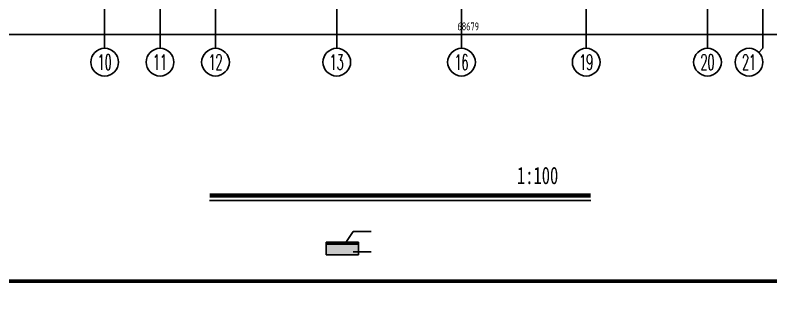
# Model space of a CAD drawing. Extents: x -726032 to 135930, y -151624 to 587044.
# Drawn here: x -463956 to -435598, y 390898 to 402179 of the extents above; entities that cross this region are included whole.
import ezdxf
from ezdxf.enums import TextEntityAlignment as Align

# ---------------------------------------------------------------- set-up
doc = ezdxf.new("R2010")
doc.units = 0
doc.header["$LTSCALE"] = 1000
doc.header["$MEASUREMENT"] = 0
doc.layers.get('0').update_dxf_attribs({"linetype": 'CONTINUOUS'})
doc.layers.get('DEFPOINTS').update_dxf_attribs({"color": 1, "linetype": 'CONTINUOUS'})
for name, color, linetype in [('AXIS', 245, 'CONTINUOUS'), ('AXIS_TEXT', 7, 'CONTINUOUS'), ('COLUMN', 170, 'CONTINUOUS'), ('LAYER1', 7, 'CONTINUOUS'), ('PUB_TEXT', 142, 'CONTINUOUS'), ('PUB_TITLE', 1, 'CONTINUOUS')]:
    doc.layers.add(name, color=color, linetype=linetype)
doc.styles.add('-宋体', font='SimSun.ttf', dxfattribs={"width": 0.8})
doc.styles.add('COMPLEX', font='COMPLEX')
doc.styles.add('DIM_FONT', font='isocp.shx', dxfattribs={"width": 0.8})
doc.dimstyles.new('DIMN', dxfattribs={"dimtxt": 300, "dimasz": 1, "dimexe": 250, "dimexo": 300, "dimgap": 150, "dimtad": 1, "dimdec": 0, "dimzin": 0, "dimdsep": 46, "dimtxsty": 'DIM_FONT', "dimcen": 0.09, "dimclrt": 142, "dimadec": 0, "dimazin": 0, "dimtfac": 1, "dimtdec": 0, "dimtix": 1, "dimtmove": 2, "dimatfit": 3, "dimfxl": 1, "dimtolj": 1, "dimtzin": 0, "dimarcsym": 0})

# ---------------------------------------------------------------- blocks, each defined once
blk = doc.blocks.new('*D509')
at = {"layer": 'AXIS', "color": 0, "lineweight": -2, "transparency": 16777216}
for p, q in [((-481293, 404712), (-481293, 401205)), ((-412614, 404712), (-412614, 401205)), ((-412615, 401455), (-481292, 401455))]:
    blk.add_line(p, q, dxfattribs=at)
at = {"layer": 'AXIS', "color": 0, "transparency": 16777216}
for points in [[(-481292, 401455), (-481292, 401454), (-481293, 401455)], [(-412615, 401455), (-412615, 401454), (-412614, 401455)]]:
    blk.add_solid(points, dxfattribs=at)
at = {"layer": 'DEFPOINTS', "color": 0, "transparency": 16777216}
for p in [(-481293, 405012), (-412614, 405012), (-481293, 401455)]:
    blk.add_point(p, dxfattribs=at)
at = {"layer": 'AXIS', "color": 142, "transparency": 16777216, "insert": (-446953, 401755), "char_height": 300, "attachment_point": 5, "style": 'DIM_FONT'}
blk.add_mtext('\\A1;68679', dxfattribs=at)
blk = doc.blocks.new('_AXISO')
blk.add_circle((0, 0), 0.5)
at = {"layer": 'AXIS_TEXT', "style": 'COMPLEX', "width": 1.041667}
blk.add_attdef('A', text='', height=0.56, dxfattribs=at).set_placement((-0.25, -0.28), (0.25, -0.28), align=Align.FIT)
blk = doc.blocks.new('_AXISO2')
blk.add_line((0.354, 0.146), (0.5, 0))
blk.add_circle((0, 0.5), 0.5)
at = {"layer": 'AXIS_TEXT', "style": 'COMPLEX', "width": 1.041667}
blk.add_attdef('A', text='', height=0.56, dxfattribs=at).set_placement((-0.25, 0.22), (0.25, 0.22), align=Align.FIT)

msp = doc.modelspace()

# ---------------------------------------------------------------- hatches: boundary and pattern name
at = {"layer": 'COLUMN'}
msp.add_hatch(color=256, dxfattribs=at).paths.add_polyline_path([(-451077.5, 393193.3), (-451077.5, 393583.3), (-452281.7, 393583.3), (-452281.7, 393193.3)])
at = {"layer": 'LAYER1'}
h = msp.add_hatch(dxfattribs=at)
h.set_pattern_fill('DOTS', color=136, scale=390, style=0)
h.set_pattern_definition([(0, (-707168.336, 379471.39), (12.1875, 24.375), [0, -24.375])])
h.paths.add_polyline_path([(-451077.5, 393583.3), (-451077.5, 393661.3), (-452281.7, 393661.3), (-452281.7, 393583.3)])

# ---------------------------------------------------------------- linework, layer by layer
at = {"layer": 'AXIS'}
for p, q in [((-460596.9, 400934.5), (-460596.9, 405011.9)), ((-458516.9, 400934.5), (-458516.9, 405011.9)), ((-456436.9, 400934.5), (-456436.9, 405011.9)), ((-451886.9, 400934.5), (-451886.9, 405011.9)), ((-447206.9, 400934.5), (-447206.9, 405011.9)), ((-442526.9, 400934.5), (-442526.9, 405011.9)), ((-437976.9, 400934.5), (-437976.9, 405011.9)), ((-435896.9, 400934.5), (-435896.9, 405011.9))]:
    msp.add_line(p, q, dxfattribs=at)
at = {"layer": 'LAYER1', "color": 136}
for p, q in [((-451572.1, 393608.9), (-451266.9, 394066.5)), ((-451266.9, 394066.5), (-450597.8, 394066.5)), ((-452281.7, 393193.3), (-452281.7, 393661.3)), ((-452281.7, 393661.3), (-451077.5, 393661.3)), ((-451077.5, 393661.3), (-451077.5, 393193.3)), ((-452281.7, 393583.3), (-451077.5, 393583.3)), ((-452281.7, 393193.3), (-451077.5, 393193.3)), ((-451266.9, 393305.7), (-450597.8, 393305.7))]:
    msp.add_line(p, q, dxfattribs=at)
at = {"layer": 'LAYER1', "color": 136, "const_width": 32.5}
msp.add_lwpolyline([(-451588.3, 393608.9, 1), (-451555.8, 393608.9, 1)], format="xyb", close=True, dxfattribs=at)
at = {"layer": 'PUB_TEXT'}
msp.add_line((-456660, 395229.5), (-442354.5, 395229.5), dxfattribs=at)
at = {"layer": 'PUB_TEXT', "const_width": 156}
msp.add_lwpolyline([(-456660, 395414.1), (-442354.5, 395414.1)], dxfattribs=at)
at = {"layer": 'PUB_TITLE'}
for points, const_width in [([(-495405.4, 390898.4), (-398815.4, 390898.4), (-398815.4, 445498.4), (-495405.4, 445498.4)], 0.234), ([(-492805.4, 392198.4), (-400115.4, 392198.4), (-400115.4, 444198.4), (-492805.4, 444198.4)], 130)]:
    msp.add_lwpolyline(points, close=True, dxfattribs=dict(at, const_width=const_width))

# ---------------------------------------------------------------- block references
at = {"layer": 'AXIS'}
ref = msp.add_blockref('_AXISO', (-460596.9, 400414.5), dxfattribs=dict(at, xscale=1040, yscale=1040, zscale=1040))
ref.add_attrib('A', '10', dxfattribs={"layer": 'AXIS_TEXT', "height": 582.4, "style": 'COMPLEX', "width": 0.646552}).set_placement((-460856.9, 400123.3), (-460336.9, 400123.3), align=Align.FIT)
ref = msp.add_blockref('_AXISO', (-458516.9, 400414.5), dxfattribs=dict(at, xscale=1040, yscale=1040, zscale=1040))
ref.add_attrib('A', '11', dxfattribs={"layer": 'AXIS_TEXT', "height": 582.4, "style": 'COMPLEX', "width": 0.78125}).set_placement((-458776.9, 400123.3), (-458256.9, 400123.3), align=Align.FIT)
ref = msp.add_blockref('_AXISO', (-456436.9, 400414.5), dxfattribs=dict(at, xscale=1040, yscale=1040, zscale=1040))
ref.add_attrib('A', '12', dxfattribs={"layer": 'AXIS_TEXT', "height": 582.4, "style": 'COMPLEX', "width": 0.646552}).set_placement((-456696.9, 400123.3), (-456176.9, 400123.3), align=Align.FIT)
ref = msp.add_blockref('_AXISO', (-451886.9, 400414.5), dxfattribs=dict(at, xscale=1040, yscale=1040, zscale=1040))
ref.add_attrib('A', '13', dxfattribs={"layer": 'AXIS_TEXT', "height": 582.4, "style": 'COMPLEX', "width": 0.646552}).set_placement((-452146.9, 400123.3), (-451626.9, 400123.3), align=Align.FIT)
ref = msp.add_blockref('_AXISO', (-447206.9, 400414.5), dxfattribs=dict(at, xscale=1040, yscale=1040, zscale=1040))
ref.add_attrib('A', '16', dxfattribs={"layer": 'AXIS_TEXT', "height": 582.4, "style": 'COMPLEX', "width": 0.646552}).set_placement((-447466.9, 400123.3), (-446946.9, 400123.3), align=Align.FIT)
ref = msp.add_blockref('_AXISO', (-442526.9, 400414.5), dxfattribs=dict(at, xscale=1040, yscale=1040, zscale=1040))
ref.add_attrib('A', '19', dxfattribs={"layer": 'AXIS_TEXT', "height": 582.4, "style": 'COMPLEX', "width": 0.646552}).set_placement((-442786.9, 400123.3), (-442266.9, 400123.3), align=Align.FIT)
ref = msp.add_blockref('_AXISO', (-437976.9, 400414.5), dxfattribs=dict(at, xscale=1040, yscale=1040, zscale=1040))
ref.add_attrib('A', '20', dxfattribs={"layer": 'AXIS_TEXT', "height": 582.4, "style": 'COMPLEX', "width": 0.551471}).set_placement((-438236.9, 400123.3), (-437716.9, 400123.3), align=Align.FIT)
ref = msp.add_blockref('_AXISO2', (-435896.9, 400414.5), dxfattribs=dict(at, xscale=1040, yscale=1040, zscale=1040, rotation=90))
ref.add_attrib('A', '21', dxfattribs={"layer": 'AXIS_TEXT', "height": 582.4, "style": 'COMPLEX', "width": 0.646552}).set_placement((-436676.9, 400123.3), (-436156.9, 400123.3), align=Align.FIT)

# ---------------------------------------------------------------- texts
at = {"layer": 'PUB_TEXT', "style": '-宋体', "width": 0.7}
msp.add_text('1:100', height=650, dxfattribs=at).set_placement((-445124.2, 395840.1))

# ---------------------------------------------------------------- dimensions: what is measured, and where the dimension line sits
at = {"layer": 'AXIS'}
dim = msp.add_aligned_dim(p1=(-412613.9, 405011.9), p2=(-481292.9, 405011.9), distance=3557.4, dimstyle='DIMN', dxfattribs=at)
dim.commit()
dim.dimension.update_dxf_attribs({"geometry": '*D509', "text_midpoint": (-446953.4, 401754.5)})

doc.saveas('drawing.dxf')
